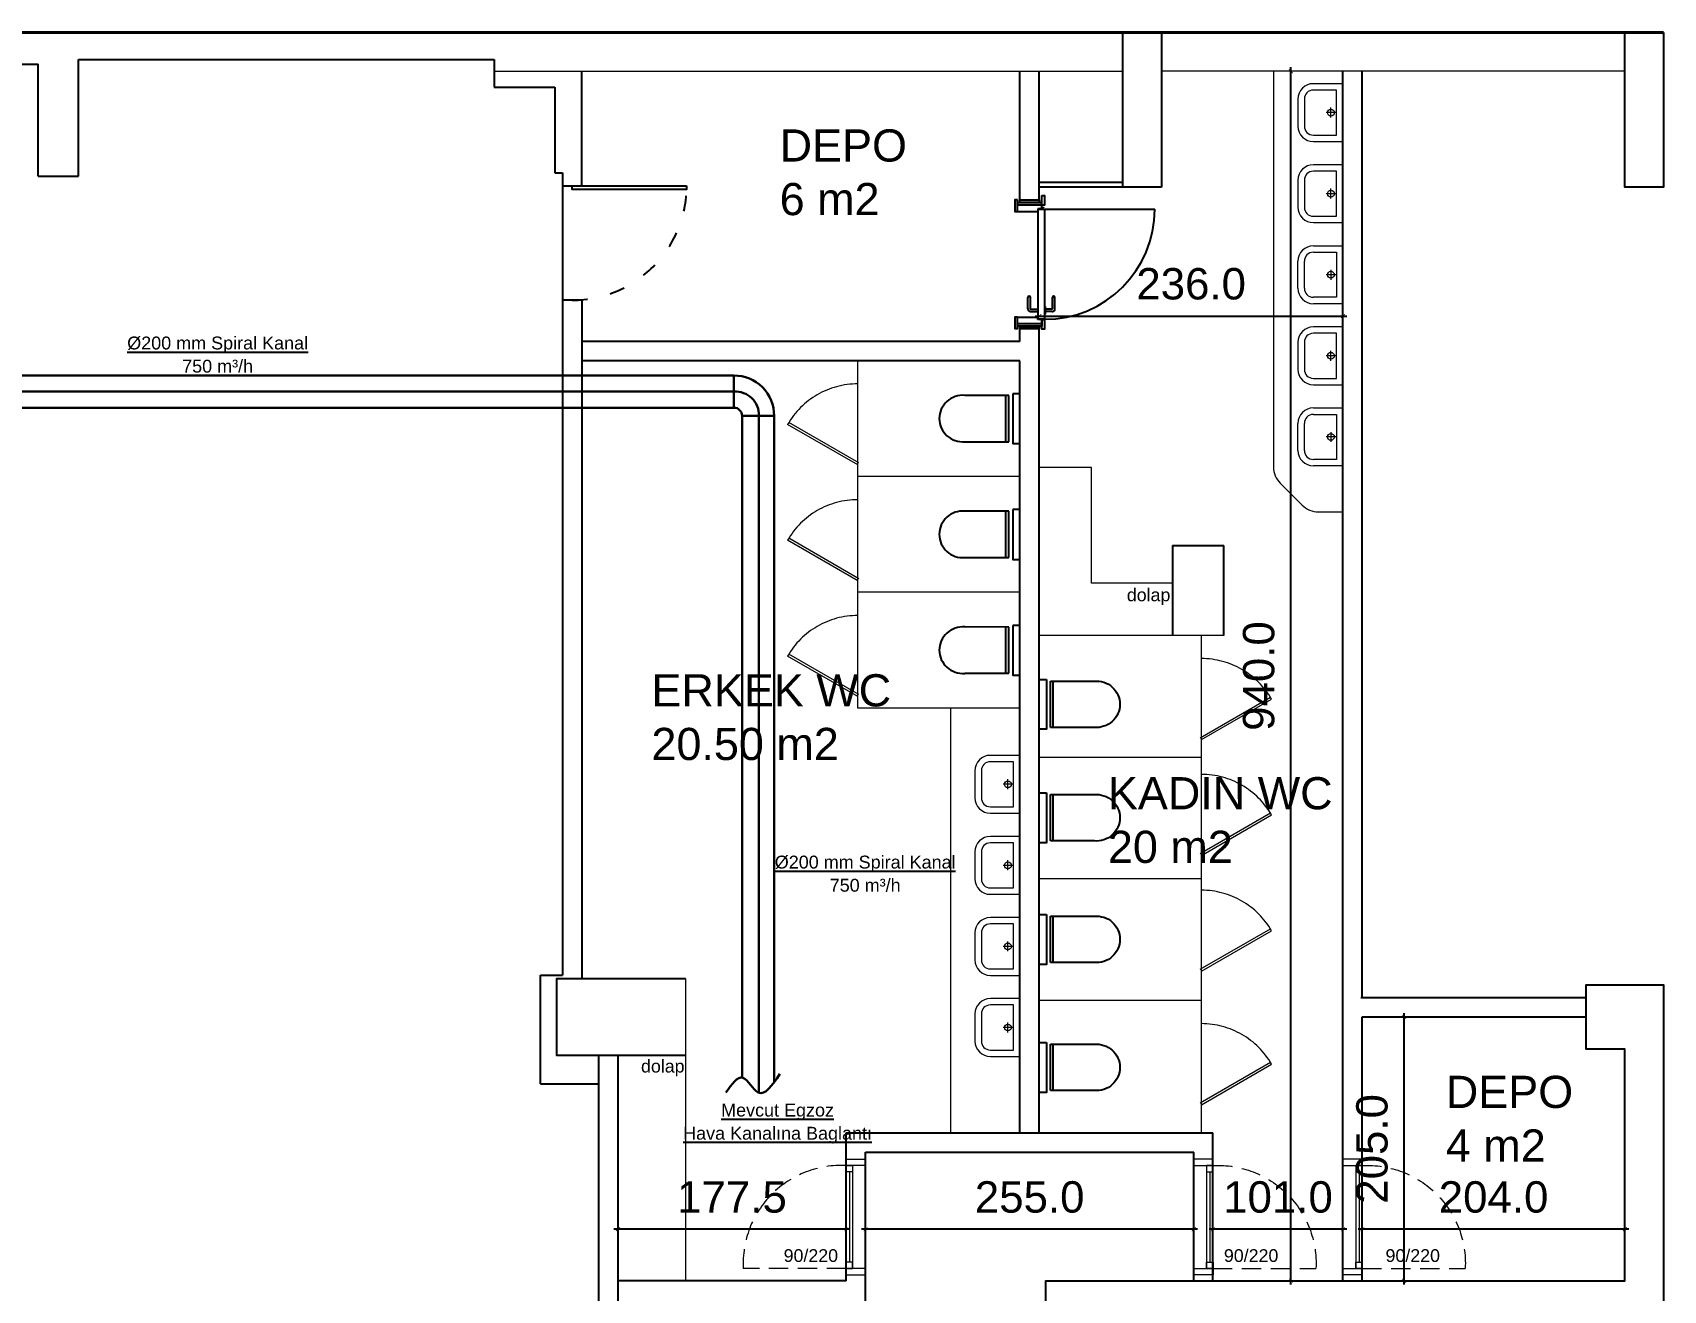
# Model space of a CAD drawing. Header units: millimetres. Extents: x 73043 to 76287, y 20714 to 23249.
# Drawn here: x 75019 to 76287, y 21973 to 22950 of the extents above; entities that cross this region are included whole.
import ezdxf

# ---------------------------------------------------------------- set-up
doc = ezdxf.new("R2010")
doc.units = ezdxf.units.MM
for name, pattern in [('ACAD_ISO03W100', [30, 12, -18]), ('DASHED', [19.05, 12.7, -6.35]), ('DUZ', [0]), ('HIDDEN', [0.375, 0.25, -0.125]), ('IZDUSUM1', [20, 7.5, -5, 7.5])]:
    doc.linetypes.add(name, pattern=pattern)
doc.layers.get('0').update_dxf_attribs({"color": 252})
doc.layers.get('DEFPOINTS').update_dxf_attribs({"color": 252})
for name, color, linetype in [('-M-HT-MENFEZ YAZI', 7, 'Continuous'), ('A_DOOR_WINDOW', 252, 'Continuous'), ('A_ELEV_03', 252, 'Continuous'), ('A_ELEV_04', 252, 'Continuous'), ('A_FURN_FIX', 252, 'Continuous'), ('A_TXT_ROOM', 252, 'Continuous'), ('A_WALL_BLOK-15', 252, 'Continuous'), ('Alçıpan', 252, 'Continuous'), ('BG-COV-MRT', 252, 'Continuous'), ('KAPI', 252, 'Continuous'), ('TEFRIS', 252, 'Continuous')]:
    doc.layers.add(name, color=color, linetype=linetype)
for name, color, linetype, lineweight in [('-VV-UFLEME-KANALI', 11, 'Continuous', 30), ('Ersa Tefriş', 252, 'Continuous', 18), ('İNCE', 252, 'Continuous', 9), ('K1', 252, 'Continuous', 13), ('M-DU-03', 252, 'Continuous', 15), ('M-IZ-02', 252, 'IZDUSUM1', 5), ('S-KOLON', 252, 'Continuous', 40), ('S-PERDE', 252, 'Continuous', 0), ('TEFRIŞ20', 252, 'Continuous', 9), ('Urinal', 252, 'Continuous', 9), ('ölçü', 252, 'DUZ', 13)]:
    doc.layers.add(name, color=color, linetype=linetype, lineweight=lineweight)
doc.styles.add('ARIEL50S', font='Arial.ttf', dxfattribs={"height": 15})
doc.styles.add('OZGUR', font='')
doc.styles.get("Standard").update_dxf_attribs({"font": 'Arial.ttf'})
doc.styles.get('OZGUR').set_extended_font_data('@Arial Unicode MS')
doc.dimstyles.new('İÇ ÖLÇÜLENDİRME', dxfattribs={"dimscale": 30.48, "dimtxt": 0.2, "dimasz": 0.1, "dimexe": 0.28, "dimexo": 0.005, "dimgap": 0.1, "dimtad": 0, "dimdec": 1, "dimzin": 1, "dimdsep": 46, "dimtxsty": 'OZGUR', "dimblk": 'ARCHTICK', "dimcen": 0.09, "dimdle": 0.1, "dimse1": 1, "dimse2": 1, "dimclrd": 83, "dimclre": 7, "dimclrt": 7, "dimazin": 0, "dimtfac": 1, "dimtdec": 1, "dimtix": 1, "dimtmove": 0, "dimatfit": 3, "dimldrblk": 'NONE', "dimfxl": 0.3, "dimfxlon": 1, "dimtvp": 1, "dimtolj": 1, "dimtzin": 0, "dimarcsym": 0})

# ---------------------------------------------------------------- blocks, each defined once
blk = doc.blocks.new('p_klt')
at = {"layer": 'A_DOOR_WINDOW'}
for p, q in [((1127, 31208.8), (1127, 31294.4)), ((1204.4, 31216.8), (1195.6, 31216.8)), ((1204.4, 31214.8), (1195.6, 31214.8)), ((1204.6, 31214.6), (1204.6, 31209.1)), ((1206.6, 31214.6), (1206.6, 31209.1)), ((1126.8, 31206.6), (1123.8, 31206.6)), ((1123.8, 31206.6), (1123.8, 31187.6)), ((1123.8, 31203.1), (1123.8, 31187.6)), ((1126.8, 31206.6), (1126.8, 31203.6)), ((1126.8, 31203.6), (1128.8, 31203.6)), ((1127, 31203.8), (1127, 31208.8)), ((1127, 31208.8), (1212.6, 31208.8)), ((1212.6, 31203.8), (1127, 31203.8)), ((1128.8, 31187.6), (1128.8, 31203.8)), ((1202.6, 31209.1), (1208.6, 31209.1)), ((1202.6, 31203.8), (1202.6, 31203.5)), ((1202.6, 31203.5), (1208.6, 31203.5)), ((1204.6, 31198), (1204.6, 31203.5)), ((1206.6, 31198), (1206.6, 31203.5)), ((1208.6, 31208.8), (1208.6, 31209.1)), ((1210.8, 31187.6), (1210.8, 31203.8)), ((1212.8, 31203.6), (1210.8, 31203.6)), ((1212.6, 31208.8), (1212.6, 31203.8)), ((1212.8, 31206.6), (1215.8, 31206.6)), ((1212.8, 31206.6), (1212.8, 31203.6)), ((1204.4, 31197.8), (1195.6, 31197.8)), ((1204.4, 31195.8), (1195.6, 31195.8))]:
    blk.add_line(p, q, dxfattribs=at)
at = {"layer": 'A_DOOR_WINDOW', "color": 3}
for p, q in [((1126.8, 31203.8), (1126.8, 31203.6)), ((1128.8, 31203.8), (1126.8, 31203.8)), ((1128.8, 31203.7), (1126.8, 31203.7)), ((1128.8, 31203.7), (1126.8, 31203.7)), ((1126.8, 31203.6), (1128.8, 31203.6)), ((1212.8, 31203.8), (1210.8, 31203.8)), ((1212.8, 31203.7), (1210.8, 31203.7)), ((1212.8, 31203.7), (1210.8, 31203.7)), ((1210.8, 31203.6), (1212.8, 31203.6))]:
    blk.add_line(p, q, dxfattribs=at)
at = {"layer": 'A_DOOR_WINDOW'}
for points in [[(1116.3, 31206.6), (1116.3, 31208.6), (1123.8, 31208.6), (1123.8, 31206.6)], [(1212.8, 31206.6), (1212.8, 31208.6), (1220.3, 31208.6), (1220.3, 31206.6)], [(1119.8, 31187.6), (1119.8, 31185.6), (1128.8, 31185.6), (1128.8, 31187.6)], [(1210.8, 31187.6), (1210.8, 31185.6), (1219.8, 31185.6), (1219.8, 31187.6)]]:
    blk.add_lwpolyline(points, close=True, dxfattribs=at)
blk.add_lwpolyline([(1123.8, 31187.6), (1121.8, 31187.6), (1121.8, 31206.6)], dxfattribs=at)
blk.add_circle((1126.2, 31207.2), 0.6, dxfattribs=at)
for centre, radius, start, end in [((1127, 31208.8), 85.6, 0, 90), ((1195.6, 31215.8), 1, 90, 270), ((1204.4, 31214.6), 2.2, 0, 90), ((1204.4, 31214.6), 0.2, 0, 90), ((1195.6, 31196.8), 1, 90, 270), ((1204.4, 31198), 2.2, 270, 0), ((1204.4, 31198), 0.2, 270, 0)]:
    blk.add_arc(centre, radius, start, end, dxfattribs=at)
at = {"layer": 'A_ELEV_03'}
for p, q in [((1123.8, 31206.6), (1121.8, 31206.6)), ((1215.8, 31187.6), (1215.8, 31206.6)), ((1128.8, 31187.6), (1123.8, 31187.6))]:
    blk.add_line(p, q, dxfattribs=at)
blk.add_lwpolyline([(1215.8, 31206.6), (1217.8, 31206.6), (1217.8, 31187.6)], dxfattribs=at)
at = {"layer": 'A_ELEV_04'}
for points in [[(1121.8, 31189.6), (1119.8, 31189.6), (1119.8, 31204.6), (1121.8, 31204.6)], [(1217.8, 31204.6), (1219.8, 31204.6), (1219.8, 31189.6), (1217.8, 31189.6)]]:
    blk.add_lwpolyline(points, close=True, dxfattribs=at)
blk = doc.blocks.new('90')
at = {"layer": 'İNCE', "linetype": 'Continuous', "ltscale": 0.5}
blk.add_lwpolyline([(124811.8, 51436.9), (124811.8, 51366.9)], dxfattribs=at)
at = {"layer": 'K1'}
for points in [[(124824.3, 51446.9), (124824.3, 51441.9), (124809.3, 51441.9), (124809.3, 51446.9)], [(124814.3, 51361.9), (124809.3, 51361.9), (124809.3, 51441.9), (124814.3, 51441.9)], [(124814.3, 51441.9), (124814.3, 51436.9), (124809.3, 51436.9), (124809.3, 51441.9)], [(124814.3, 51361.9), (124814.3, 51366.9), (124809.3, 51366.9), (124809.3, 51361.9)], [(124824.3, 51356.9), (124824.3, 51361.9), (124809.3, 51361.9), (124809.3, 51356.9)]]:
    blk.add_lwpolyline(points, close=True, dxfattribs=at)
blk.add_lwpolyline([(124814.3, 51441.9), (124814.3, 51361.9)], dxfattribs=at)
at = {"layer": 'M-IZ-02', "linetype": 'HIDDEN', "ltscale": 60}
blk.add_lwpolyline([(124809.3, 51361.9), (124729.3, 51361.9, -0.443538), (124809.3, 51441.9, -1)], format="xyb", dxfattribs=at)
blk = doc.blocks.new('klozet1')
at = {"layer": 'TEFRIS', "color": 0}
for p, q in [((0.199, 0.239), (-0.201, 0.239)), ((-0.201, 0.239), (-0.201, -0.141)), ((0.199, 0.214), (-0.201, 0.214)), ((0.199, -0.141), (0.199, 0.239))]:
    blk.add_line(p, q, dxfattribs=at)
blk.add_lwpolyline([(-0.215, 0.274), (0.215, 0.274), (0.215, 0.335), (-0.215, 0.335)], close=True, dxfattribs=at)
for centre, start, end in [((0.002, -0.158), 175.2721, 269.2066), ((-0.004, -0.158), 270.7934, 4.7279)]:
    blk.add_arc(centre, 0.204, start, end, dxfattribs=at)
blk = doc.blocks.new('_ArchTick')
at = {"color": 0, "linetype": 'ByBlock', "const_width": 0.15}
blk.add_lwpolyline([(-0.5, -0.5), (0.5, 0.5)], dxfattribs=at)
blk = doc.blocks.new('*D20')
at = {"layer": 'DEFPOINTS', "color": 0, "transparency": 16777216}
for p in [(75801.7, 22730.1), (76037.7, 22730.1), (76037.7, 22730.1)]:
    blk.add_point(p, dxfattribs=at)
at = {"layer": 'ölçü', "color": 83, "lineweight": -2, "transparency": 16777216}
blk.add_line((75798.6, 22730.1), (76040.7, 22730.1), dxfattribs=at)
at = {"layer": 'ölçü', "color": 83, "lineweight": -2, "transparency": 16777216, "xscale": 3.048, "yscale": 3.048, "zscale": 3.048, "rotation": 180}
blk.add_blockref('_ArchTick', (75801.7, 22730.1), dxfattribs=at)
at = {"layer": 'ölçü', "color": 83, "lineweight": -2, "transparency": 16777216, "xscale": 3.048, "yscale": 3.048, "zscale": 3.048}
blk.add_blockref('_ArchTick', (76037.7, 22730.1), dxfattribs=at)
at = {"layer": 'ölçü', "color": 7, "transparency": 16777216, "insert": (75919.7, 22755), "char_height": 24.38, "attachment_point": 5, "style": 'OZGUR'}
blk.add_mtext('\\A1;236.0', dxfattribs=at)
blk = doc.blocks.new('_None')
blk = doc.blocks.new('*D26')
at = {"layer": 'DEFPOINTS', "color": 0, "transparency": 16777216}
for p in [(76069.2, 22185.3), (76085.2, 22185.3), (76069.2, 21980.3)]:
    blk.add_point(p, dxfattribs=at)
at = {"layer": 'ölçü', "color": 83, "lineweight": -2, "transparency": 16777216}
blk.add_line((76085.2, 21977.3), (76085.2, 22188.4), dxfattribs=at)
at = {"layer": 'ölçü', "color": 83, "lineweight": -2, "transparency": 16777216, "xscale": 3.048, "yscale": 3.048, "zscale": 3.048}
for p, rotation in [((76085.2, 22185.3), 90), ((76085.2, 21980.3), 270)]:
    blk.add_blockref('_ArchTick', p, dxfattribs=dict(at, rotation=rotation))
at = {"layer": 'ölçü', "color": 7, "transparency": 16777216, "insert": (76060.3, 22082.8), "char_height": 24.38, "attachment_point": 5, "rotation": 90, "style": 'OZGUR'}
blk.add_mtext('\\A1;205.0', dxfattribs=at)
blk = doc.blocks.new('*D27')
at = {"layer": 'DEFPOINTS', "color": 0, "transparency": 16777216}
for p in [(76052.7, 22020.4), (76052.7, 22020.4), (76256.7, 22020.4)]:
    blk.add_point(p, dxfattribs=at)
at = {"layer": 'ölçü', "color": 83, "lineweight": -2, "transparency": 16777216}
blk.add_line((76259.7, 22020.4), (76049.6, 22020.4), dxfattribs=at)
at = {"layer": 'ölçü', "color": 83, "lineweight": -2, "transparency": 16777216, "xscale": 3.048, "yscale": 3.048, "zscale": 3.048, "rotation": 180}
blk.add_blockref('_ArchTick', (76052.7, 22020.4), dxfattribs=at)
at = {"layer": 'ölçü', "color": 83, "lineweight": -2, "transparency": 16777216, "xscale": 3.048, "yscale": 3.048, "zscale": 3.048}
blk.add_blockref('_ArchTick', (76256.7, 22020.4), dxfattribs=at)
at = {"layer": 'ölçü', "color": 7, "transparency": 16777216, "insert": (76154.7, 22045.3), "char_height": 24.38, "attachment_point": 5, "style": 'OZGUR'}
blk.add_mtext('\\A1;204.0', dxfattribs=at)
blk = doc.blocks.new('*D28')
at = {"layer": 'DEFPOINTS', "color": 0, "transparency": 16777216}
for p in [(75936.7, 22020.4), (75936.7, 22020.4), (76037.7, 22020.4)]:
    blk.add_point(p, dxfattribs=at)
at = {"layer": 'ölçü', "color": 83, "lineweight": -2, "transparency": 16777216}
blk.add_line((76040.7, 22020.4), (75933.6, 22020.4), dxfattribs=at)
at = {"layer": 'ölçü', "color": 83, "lineweight": -2, "transparency": 16777216, "xscale": 3.048, "yscale": 3.048, "zscale": 3.048, "rotation": 180}
blk.add_blockref('_ArchTick', (75936.7, 22020.4), dxfattribs=at)
at = {"layer": 'ölçü', "color": 83, "lineweight": -2, "transparency": 16777216, "xscale": 3.048, "yscale": 3.048, "zscale": 3.048}
blk.add_blockref('_ArchTick', (76037.7, 22020.4), dxfattribs=at)
at = {"layer": 'ölçü', "color": 7, "transparency": 16777216, "insert": (75987.2, 22045.3), "char_height": 24.38, "attachment_point": 5, "style": 'OZGUR'}
blk.add_mtext('\\A1;101.0', dxfattribs=at)
blk = doc.blocks.new('*D29')
at = {"layer": 'DEFPOINTS', "color": 0, "transparency": 16777216}
for p in [(75666.7, 22020.4), (75666.7, 22020.4), (75921.7, 22020.4)]:
    blk.add_point(p, dxfattribs=at)
at = {"layer": 'ölçü', "color": 83, "lineweight": -2, "transparency": 16777216}
blk.add_line((75924.7, 22020.4), (75663.6, 22020.4), dxfattribs=at)
at = {"layer": 'ölçü', "color": 83, "lineweight": -2, "transparency": 16777216, "xscale": 3.048, "yscale": 3.048, "zscale": 3.048, "rotation": 180}
blk.add_blockref('_ArchTick', (75666.7, 22020.4), dxfattribs=at)
at = {"layer": 'ölçü', "color": 83, "lineweight": -2, "transparency": 16777216, "xscale": 3.048, "yscale": 3.048, "zscale": 3.048}
blk.add_blockref('_ArchTick', (75921.7, 22020.4), dxfattribs=at)
at = {"layer": 'ölçü', "color": 7, "transparency": 16777216, "insert": (75794.2, 22045.3), "char_height": 24.38, "attachment_point": 5, "style": 'OZGUR'}
blk.add_mtext('\\A1;255.0', dxfattribs=at)
blk = doc.blocks.new('*D30')
at = {"layer": 'DEFPOINTS', "color": 0, "transparency": 16777216}
for p in [(75474.2, 22020.4), (75474.2, 22020.4), (75651.7, 22020.4)]:
    blk.add_point(p, dxfattribs=at)
at = {"layer": 'ölçü', "color": 83, "lineweight": -2, "transparency": 16777216}
blk.add_line((75654.7, 22020.4), (75471.1, 22020.4), dxfattribs=at)
at = {"layer": 'ölçü', "color": 83, "lineweight": -2, "transparency": 16777216, "xscale": 3.048, "yscale": 3.048, "zscale": 3.048, "rotation": 180}
blk.add_blockref('_ArchTick', (75474.2, 22020.4), dxfattribs=at)
at = {"layer": 'ölçü', "color": 83, "lineweight": -2, "transparency": 16777216, "xscale": 3.048, "yscale": 3.048, "zscale": 3.048}
blk.add_blockref('_ArchTick', (75651.7, 22020.4), dxfattribs=at)
at = {"layer": 'ölçü', "color": 7, "transparency": 16777216, "insert": (75562.9, 22045.3), "char_height": 24.38, "attachment_point": 5, "style": 'OZGUR'}
blk.add_mtext('\\A1;177.5', dxfattribs=at)
blk = doc.blocks.new('*D34')
at = {"layer": 'DEFPOINTS', "color": 0, "transparency": 16777216}
for p in [(75997.2, 22920.3), (76003.8, 22920.3), (76003.8, 21980.3)]:
    blk.add_point(p, dxfattribs=at)
at = {"layer": 'ölçü', "color": 83, "lineweight": -2, "transparency": 16777216}
blk.add_line((75997.2, 21977.3), (75997.2, 22923.4), dxfattribs=at)
at = {"layer": 'ölçü', "color": 83, "lineweight": -2, "transparency": 16777216, "xscale": 3.048, "yscale": 3.048, "zscale": 3.048}
for p, rotation in [((75997.2, 22920.3), 90), ((75997.2, 21980.3), 270)]:
    blk.add_blockref('_ArchTick', p, dxfattribs=dict(at, rotation=rotation))
at = {"layer": 'ölçü', "color": 7, "transparency": 16777216, "insert": (75972.3, 22450.3), "char_height": 24.38, "attachment_point": 5, "rotation": 90, "style": 'OZGUR'}
blk.add_mtext('\\A1;940.0', dxfattribs=at)

msp = doc.modelspace()

# ---------------------------------------------------------------- linework, layer by layer
at = {"layer": '-VV-UFLEME-KANALI', "color": 2}
for p, q in [((74251.05, 22671.35), (75564.43, 22671.35)), ((75583.85, 22653.59), (75583.85, 22126.37))]:
    msp.add_line(p, q, dxfattribs=at)
at = {"layer": '-VV-UFLEME-KANALI'}
for points in [[(74238.55, 22683.85), (75564.43, 22683.85), (75564.43, 22658.85), (74238.55, 22658.85)], [(75595.68, 22134.6), (75595.68, 22652.6), (75570.68, 22652.6), (75570.68, 22138.25)]]:
    msp.add_lwpolyline(points, dxfattribs=at)
msp.add_lwpolyline([(75595.68, 22652.6), (75570.68, 22652.6, 0.4142136), (75564.43, 22658.85), (75564.43, 22683.85, -0.4142136)], format="xyb", close=True, dxfattribs=at)
at = {"layer": '-VV-UFLEME-KANALI', "color": 2}
msp.add_lwpolyline([(75564.43, 22671.35, -0.4406548), (75583.85, 22652.6), (75583.85, 22652.6)], format="xyb", dxfattribs=at)
msp.add_spline([(75558.18, 22126.65, 0), (75571.35, 22138.1, 0), (75583.18, 22126.65, 0), (75600.16, 22141.04, 0)], degree=3, dxfattribs=at)
at = {"layer": 'A_FURN_FIX'}
for p, q in [((75866.67, 22833.85), (75801.67, 22833.85)), ((75896.67, 22830.35), (75801.67, 22830.35))]:
    msp.add_line(p, q, dxfattribs=at)
at = {"layer": 'A_WALL_BLOK-15', "linetype": 'ByBlock'}
for p, q in [((75446.17, 22831.35), (75446.17, 22920.35)), ((75786.67, 22820.35), (75786.67, 22920.35)), ((75801.67, 22820.35), (75801.67, 22920.35)), ((76037.67, 21980.35), (76037.67, 22920.35)), ((76052.67, 22200.35), (76052.67, 22920.35)), ((75786.67, 22820.35), (75801.67, 22820.35)), ((75446.17, 22742.35), (75446.17, 22215.35)), ((75786.67, 22710.35), (75446.17, 22710.35)), ((75786.67, 22710.35), (75786.67, 22720.35)), ((75786.67, 22720.35), (75801.67, 22720.35)), ((75801.67, 22095.35), (75801.67, 22720.35)), ((75786.67, 22695.35), (75446.17, 22695.35)), ((75786.67, 22095.35), (75786.67, 22695.35)), ((76051.67, 22200.35), (76226.67, 22200.35)), ((76052.67, 22185.35), (76226.67, 22185.35)), ((76052.67, 21980.35), (76052.67, 22185.35)), ((75474.17, 22155.35), (75474.17, 21435.35)), ((75651.67, 22095.35), (75936.67, 22095.35)), ((75651.67, 21980.35), (75651.67, 22095.35)), ((75936.67, 21980.35), (75936.67, 22095.35)), ((75666.67, 22080.35), (75921.67, 22080.35)), ((75666.67, 21740.35), (75666.67, 22080.35)), ((75921.67, 21980.35), (75921.67, 22080.35)), ((75651.67, 21980.35), (75474.17, 21980.35))]:
    msp.add_line(p, q, dxfattribs=at)
at = {"layer": 'Alçıpan', "linetype": 'ByBlock'}
for p, q in [((74698.67, 22925.85), (75023.67, 22925.85)), ((75023.67, 22838.85), (75023.67, 22925.85)), ((75055.17, 22838.85), (75055.17, 22929.35)), ((75055.17, 22929.35), (75378.17, 22929.35)), ((75378.17, 22929.35), (75378.17, 22907.85)), ((75378.17, 22907.85), (75425.17, 22907.85)), ((75425.17, 22907.85), (75425.17, 22841.35)), ((75023.67, 22838.85), (75055.17, 22838.85)), ((75425.17, 22841.35), (75431.17, 22841.35)), ((75431.17, 22841.35), (75431.17, 22217.85)), ((75431.17, 22831.35), (75527.67, 22831.35)), ((75414.17, 22217.85), (75431.17, 22217.85)), ((75414.17, 22133.36), (75414.17, 22217.85)), ((75459.17, 22155.35), (75459.17, 21435.35)), ((75414.17, 22133.36), (75459.17, 22133.36))]:
    msp.add_line(p, q, dxfattribs=at)
msp.add_lwpolyline([(75446.17, 22742.35), (75431.17, 22742.35)], dxfattribs=at)
at = {"layer": 'BG-COV-MRT', "color": 7, "linetype": 'ByBlock'}
msp.add_line((75905.17, 22551.85), (75945.17, 22551.85), dxfattribs=at)
at = {"layer": 'Ersa Tefriş'}
msp.add_line((75526.67, 22215.35), (75526.67, 21980.35), dxfattribs=at)
msp.add_lwpolyline([(75905.17, 22522.35), (75842.17, 22522.35), (75842.17, 22612.35), (75801.67, 22612.35)], dxfattribs=at)
at = {"layer": 'KAPI', "linetype": 'ByBlock'}
msp.add_lwpolyline([(75527.67, 22831.35), (75527.67, 22828.35), (75438.67, 22828.35), (75438.67, 22831.35)], dxfattribs=at)
at = {"layer": 'KAPI', "linetype": 'ACAD_ISO03W100'}
msp.add_arc((75438.67, 22831.35), 89, 270, 0, dxfattribs=at)
at = {"layer": 'M-DU-03'}
for p, q in [((75660.67, 22614.35), (75606.13, 22645.83)), ((75661.57, 22615.9), (75607.03, 22647.39)), ((75661.57, 22525.9), (75607.03, 22557.39)), ((75660.67, 22524.35), (75606.13, 22555.83)), ((75945.17, 22481.85), (75801.67, 22481.85)), ((75660.67, 22434.35), (75606.13, 22465.83)), ((75661.57, 22435.9), (75607.03, 22467.39)), ((75926.77, 22402.4), (75981.31, 22433.89)), ((75927.67, 22400.85), (75982.21, 22432.33)), ((75926.77, 22312.4), (75981.31, 22343.89)), ((75927.67, 22310.85), (75982.21, 22342.33)), ((75926.77, 22222.4), (75981.31, 22253.89)), ((75927.67, 22220.85), (75982.21, 22252.33)), ((75926.77, 22118.69), (75981.31, 22150.18)), ((75927.67, 22117.13), (75982.21, 22148.62))]:
    msp.add_line(p, q, dxfattribs=at)
for points in [[(75786.67, 22425.35), (75660.67, 22425.35), (75660.67, 22695.35)], [(75786.67, 22605.35), (75660.67, 22605.35)], [(75786.67, 22515.35), (75660.67, 22515.35)], [(75927.67, 22095.35), (75927.67, 22481.85)], [(75801.67, 22387.35), (75927.67, 22387.35)], [(75801.67, 22292.85), (75927.67, 22292.85)], [(75801.67, 22198.35), (75927.67, 22198.35)]]:
    msp.add_lwpolyline(points, dxfattribs=at)
at = {"layer": 'M-DU-03', "linetype": 'DASHED', "ltscale": 50}
for centre, start, end in [((75660.64, 22614.44), 89.97782, 150.0627), ((75660.64, 22524.44), 89.97782, 150.0627), ((75660.64, 22434.44), 89.97782, 150.0627), ((75927.69, 22400.94), 29.9373, 90.02218), ((75927.69, 22310.94), 29.9373, 90.02218), ((75927.69, 22220.94), 29.9373, 90.02218), ((75927.69, 22117.23), 29.9373, 90.02218)]:
    msp.add_arc(centre, 62.91, start, end, dxfattribs=at)
at = {"layer": 'S-KOLON', "color": 0, "lineweight": -2, "ltscale": 0.5}
msp.add_line((75945.17, 22481.85), (75945.17, 22551.85), dxfattribs=at)
at = {"layer": 'S-KOLON', "ltscale": 0.5}
msp.add_lwpolyline([(73043.17, 22950.35), (76286.67, 22950.35)], dxfattribs=at)
at = {"layer": 'S-KOLON', "color": 0, "lineweight": -2, "ltscale": 0.5}
for points in [[(75866.67, 22830.35), (75866.67, 22950.35)], [(75896.67, 22950.35), (75896.67, 22830.35)], [(76286.67, 22950.35), (76286.67, 22830.35), (76256.67, 22830.35), (76256.67, 22950.35)], [(75905.17, 22551.85), (75905.17, 22481.85)], [(75526.67, 22155.35), (75426.67, 22155.35), (75426.67, 22215.35), (75526.67, 22215.35)], [(75806.67, 21640.35), (76256.67, 21640.35), (76256.67, 21950.35), (75806.67, 21950.35), (75806.67, 21980.35), (76256.67, 21980.35), (76256.67, 22160.35), (76226.67, 22160.35), (76226.67, 22210.35), (76286.67, 22210.35), (76286.67, 21610.35), (75806.67, 21610.35)]]:
    msp.add_lwpolyline(points, dxfattribs=at)
at = {"layer": 'S-PERDE', "ltscale": 0.5}
for p, q in [((75378.17, 22920.35), (75866.67, 22920.35)), ((76256.67, 22920.35), (75896.67, 22920.35))]:
    msp.add_line(p, q, dxfattribs=at)
at = {"layer": 'TEFRIŞ20', "ltscale": 0.1}
for p, q in [((76037.67, 22910.66), (76014.67, 22910.66)), ((76032.67, 22905.66), (76014.67, 22905.66)), ((76032.67, 22870.66), (76032.67, 22905.66)), ((76002.67, 22898.66), (76002.67, 22877.66)), ((76007.67, 22898.66), (76007.67, 22877.66)), ((76032.67, 22888.16), (76024.54, 22888.16)), ((76028.26, 22884.38), (76028.26, 22892.09)), ((76014.67, 22870.66), (76032.67, 22870.66)), ((76014.67, 22865.66), (76037.67, 22865.66)), ((76037.67, 22847.66), (76014.67, 22847.66)), ((76032.67, 22842.66), (76014.67, 22842.66)), ((76032.67, 22807.66), (76032.67, 22842.66)), ((76002.67, 22835.66), (76002.67, 22814.66)), ((76007.67, 22835.66), (76007.67, 22814.66)), ((76032.67, 22825.16), (76024.54, 22825.16)), ((76028.26, 22821.38), (76028.26, 22829.09)), ((76014.67, 22807.66), (76032.67, 22807.66)), ((76014.67, 22802.66), (76037.67, 22802.66)), ((76002.67, 22751.66), (76002.67, 22772.66)), ((76007.67, 22751.66), (76007.67, 22772.66)), ((76014.67, 22784.66), (76037.67, 22784.66)), ((76014.67, 22779.66), (76032.67, 22779.66)), ((76032.67, 22779.66), (76032.67, 22744.66)), ((76032.67, 22762.16), (76024.54, 22762.16)), ((76028.26, 22765.94), (76028.26, 22758.23)), ((76032.67, 22744.66), (76014.67, 22744.66)), ((76037.67, 22739.66), (76014.67, 22739.66)), ((76002.67, 22709.66), (76002.67, 22688.66)), ((76007.67, 22709.66), (76007.67, 22688.66)), ((76037.67, 22721.66), (76014.67, 22721.66)), ((76032.67, 22716.66), (76014.67, 22716.66)), ((76032.67, 22681.66), (76032.67, 22716.66)), ((76032.67, 22699.16), (76024.54, 22699.16)), ((76028.26, 22695.38), (76028.26, 22703.09)), ((76014.67, 22681.66), (76032.67, 22681.66)), ((76014.67, 22676.66), (76037.67, 22676.66)), ((76014.67, 22658.66), (76037.67, 22658.66)), ((76002.67, 22625.66), (76002.67, 22646.66)), ((76007.67, 22625.66), (76007.67, 22646.66)), ((76014.67, 22653.66), (76032.67, 22653.66)), ((76032.67, 22653.66), (76032.67, 22618.66)), ((76032.67, 22636.16), (76024.54, 22636.16)), ((76028.26, 22639.94), (76028.26, 22632.23)), ((76032.67, 22618.66), (76014.67, 22618.66)), ((76037.67, 22613.66), (76014.67, 22613.66)), ((75786.67, 22388.66), (75763.67, 22388.66)), ((75781.67, 22383.66), (75763.67, 22383.66)), ((75781.67, 22348.66), (75781.67, 22383.66)), ((75751.67, 22376.66), (75751.67, 22355.66)), ((75756.67, 22376.66), (75756.67, 22355.66)), ((75777.26, 22362.38), (75777.26, 22370.09)), ((75781.67, 22366.16), (75773.54, 22366.16)), ((75763.67, 22348.66), (75781.67, 22348.66)), ((75763.67, 22343.66), (75786.67, 22343.66)), ((75786.67, 22325.66), (75763.67, 22325.66)), ((75781.67, 22320.66), (75763.67, 22320.66)), ((75781.67, 22285.66), (75781.67, 22320.66)), ((75751.67, 22313.66), (75751.67, 22292.66)), ((75756.67, 22313.66), (75756.67, 22292.66)), ((75777.26, 22299.38), (75777.26, 22307.09)), ((75781.67, 22303.16), (75773.54, 22303.16)), ((75763.67, 22285.66), (75781.67, 22285.66)), ((75763.67, 22280.66), (75786.67, 22280.66)), ((75786.67, 22262.66), (75763.67, 22262.66)), ((75781.67, 22257.66), (75763.67, 22257.66)), ((75781.67, 22222.66), (75781.67, 22257.66)), ((75751.67, 22250.66), (75751.67, 22229.66)), ((75756.67, 22250.66), (75756.67, 22229.66)), ((75777.26, 22236.38), (75777.26, 22244.09)), ((75781.67, 22240.16), (75773.54, 22240.16)), ((75763.67, 22222.66), (75781.67, 22222.66)), ((75763.67, 22217.66), (75786.67, 22217.66)), ((75786.67, 22199.66), (75763.67, 22199.66)), ((75781.67, 22194.66), (75763.67, 22194.66)), ((75781.67, 22159.66), (75781.67, 22194.66)), ((75751.67, 22187.66), (75751.67, 22166.66)), ((75756.67, 22187.66), (75756.67, 22166.66)), ((75781.67, 22177.16), (75773.54, 22177.16)), ((75777.26, 22173.38), (75777.26, 22181.09)), ((75763.67, 22159.66), (75781.67, 22159.66)), ((75763.67, 22154.66), (75786.67, 22154.66))]:
    msp.add_line(p, q, dxfattribs=at)
msp.add_lwpolyline([(75983.67, 22920.35), (75983.67, 22612.87, 0.1989124), (75988.94, 22600.14), (76005.9, 22583.19, 0.1989124), (76018.62, 22577.92), (76037.67, 22577.92)], format="xyb", dxfattribs=at)
msp.add_lwpolyline([(75732.67, 22425.35), (75732.67, 22095.35)], dxfattribs=at)
for centre in [(76028.26, 22888.16), (76028.26, 22825.16), (76028.26, 22762.16), (76028.26, 22699.16), (76028.26, 22636.16), (75777.26, 22366.16), (75777.26, 22303.16), (75777.26, 22240.16), (75777.26, 22177.16)]:
    msp.add_circle(centre, 2.66, dxfattribs=at)
for centre, radius, start, end in [((76014.67, 22898.66), 12, 90, 180), ((76014.67, 22898.66), 7, 90, 180), ((76014.67, 22877.66), 12, 180, 270), ((76014.67, 22877.66), 7, 180, 270), ((76014.67, 22835.66), 12, 90, 180), ((76014.67, 22835.66), 7, 90, 180), ((76014.67, 22814.66), 12, 180, 270), ((76014.67, 22814.66), 7, 180, 270), ((76014.67, 22772.66), 12, 90, 180), ((76014.67, 22772.66), 7, 90, 180), ((76014.67, 22751.66), 12, 180, 270), ((76014.67, 22751.66), 7, 180, 270), ((76014.67, 22709.66), 12, 90, 180), ((76014.67, 22709.66), 7, 90, 180), ((76014.67, 22688.66), 12, 180, 270), ((76014.67, 22688.66), 7, 180, 270), ((76014.67, 22646.66), 12, 90, 180), ((76014.67, 22646.66), 7, 90, 180), ((76014.67, 22625.66), 12, 180, 270), ((76014.67, 22625.66), 7, 180, 270), ((75763.67, 22376.66), 12, 90, 180), ((75763.67, 22376.66), 7, 90, 180), ((75763.67, 22355.66), 12, 180, 270), ((75763.67, 22355.66), 7, 180, 270), ((75763.67, 22313.66), 12, 90, 180), ((75763.67, 22313.66), 7, 90, 180), ((75763.67, 22292.66), 12, 180, 270), ((75763.67, 22292.66), 7, 180, 270), ((75763.67, 22250.66), 12, 90, 180), ((75763.67, 22250.66), 7, 90, 180), ((75763.67, 22229.66), 12, 180, 270), ((75763.67, 22229.66), 7, 180, 270), ((75763.67, 22187.66), 12, 90, 180), ((75763.67, 22187.66), 7, 90, 180), ((75763.67, 22166.66), 12, 180, 270), ((75763.67, 22166.66), 7, 180, 270)]:
    msp.add_arc(centre, radius, start, end, dxfattribs=at)

# ---------------------------------------------------------------- block references
at = {"layer": 'A_ELEV_04', "rotation": 270}
msp.add_blockref('p_klt', (44597.06, 23940.12), dxfattribs=at)
at = {"layer": 'K1'}
msp.add_blockref('90', (-49157.65, -29372.01), dxfattribs=at)
at = {"layer": 'K1', "xscale": -1}
for p in [(200745.99, -29372.01), (200861.99, -29372.01)]:
    msp.add_blockref('90', p, dxfattribs=at)
at = {"layer": 'Urinal', "linetype": 'Continuous'}
for p, xscale, yscale, zscale, rotation in [((75756.51, 22650.32), 90.00000000056863, 90.00000000056863, 90.00000000056863, 269.9908271025963), ((75756.51, 22560.32), 90.00000000056863, 90.00000000056863, 90.00000000056863, 269.9908271025963), ((75756.51, 22470.32), 90.00000000056863, 90.00000000056863, 90.00000000056863, 269.9908271025963), ((75831.83, 22428.26), -90.00000000056863, 90.00000000056873, 90.00000000056878, 90.00917289740357), ((75831.83, 22340.07), -90.00000000056863, 90.00000000056873, 90.00000000056878, 90.00917289740357), ((75831.83, 22245.57), -90.00000000056863, 90.00000000056873, 90.00000000056878, 90.00917289740357), ((75831.83, 22146.07), -90.00000000056863, 90.00000000056873, 90.00000000056878, 90.00917289740357)]:
    msp.add_blockref('klozet1', p, dxfattribs=dict(at, xscale=xscale, yscale=yscale, zscale=zscale, rotation=rotation))

# ---------------------------------------------------------------- texts
at = {"layer": '-M-HT-MENFEZ YAZI', "char_height": 10, "attachment_point": 5, "line_spacing_factor": 1.08}
for s, insert in [('\\pxqc;{\\L%%C200 mm Spiral Kanal\\P\\pq*;}750 m³/h', (75163.19, 22700.05, 0)), ('\\pxqc;{\\L%%C200 mm Spiral Kanal\\P\\pq*;}750 m³/h', (75666.39, 22296.64, 0)), ('{\\LMevcut Egzoz \\PHava Kanalına Baglantı}', (75598.3, 22102.47, 0))]:
    msp.add_mtext(s, dxfattribs=dict(at, insert=insert))
at = {"layer": 'A_TXT_ROOM', "char_height": 25, "attachment_point": 1, "style": 'ARIEL50S'}
for s, insert, width in [('DEPO\\P6 m2', (75599.92, 22875.15), 130.1856), ('ERKEK WC\\P20.50 m2', (75500.3, 22451.69), 249.811), ('KADIN WC\\P20 m2', (75855.02, 22371.73), 204.0553), ('DEPO\\P4 m2', (76117.6, 22139.62), 150.8989)]:
    msp.add_mtext(s, dxfattribs=dict(at, insert=insert, width=width))
at = {"layer": 'Ersa Tefriş'}
for p in [(75869.72, 22508.43), (75492.2, 22142.16)]:
    msp.add_text('dolap', height=9.9, rotation=359.99999, dxfattribs=at).set_placement(p)
at = {"layer": 'K1'}
for p in [(75603.03, 21994.95), (75945.16, 21994.95), (76070.76, 21994.95)]:
    msp.add_text('90/220', height=9.9, rotation=359.99999, dxfattribs=at).set_placement(p)

# ---------------------------------------------------------------- dimensions: what is measured, and where the dimension line sits
at = {"layer": 'ölçü'}
for base, p1, p2, picture, middle in [((75997.23, 22920.35), (76003.83, 21980.35), (76003.83, 22920.35), '*D34', (75972.31, 22450.35)), ((76085.17, 22185.35), (76069.17, 21980.35), (76069.17, 22185.35), '*D26', (76060.25, 22082.85))]:
    dim = msp.add_linear_dim(base=base, p1=p1, p2=p2, angle=90, dimstyle='İÇ ÖLÇÜLENDİRME', override={"dimtxt": 0.8}, dxfattribs=at)
    dim.commit()
    dim.dimension.update_dxf_attribs({"geometry": picture, "text_midpoint": middle})
for base, p1, p2, picture, middle in [((76037.67, 22730.13), (75801.67, 22730.13), (76037.67, 22730.13), '*D20', (75919.67, 22755.04)), ((75474.17, 22020.4), (75651.67, 22020.4), (75474.17, 22020.4), '*D30', (75562.92, 22045.32)), ((75666.67, 22020.4), (75921.67, 22020.4), (75666.67, 22020.4), '*D29', (75794.17, 22045.32)), ((75936.67, 22020.4), (76037.67, 22020.4), (75936.67, 22020.4), '*D28', (75987.17, 22045.32)), ((76052.67, 22020.4), (76256.67, 22020.4), (76052.67, 22020.4), '*D27', (76154.67, 22045.32))]:
    dim = msp.add_linear_dim(base=base, p1=p1, p2=p2, dimstyle='İÇ ÖLÇÜLENDİRME', override={"dimtxt": 0.8}, dxfattribs=at)
    dim.commit()
    dim.dimension.update_dxf_attribs({"geometry": picture, "text_midpoint": middle})

doc.saveas('drawing.dxf')
